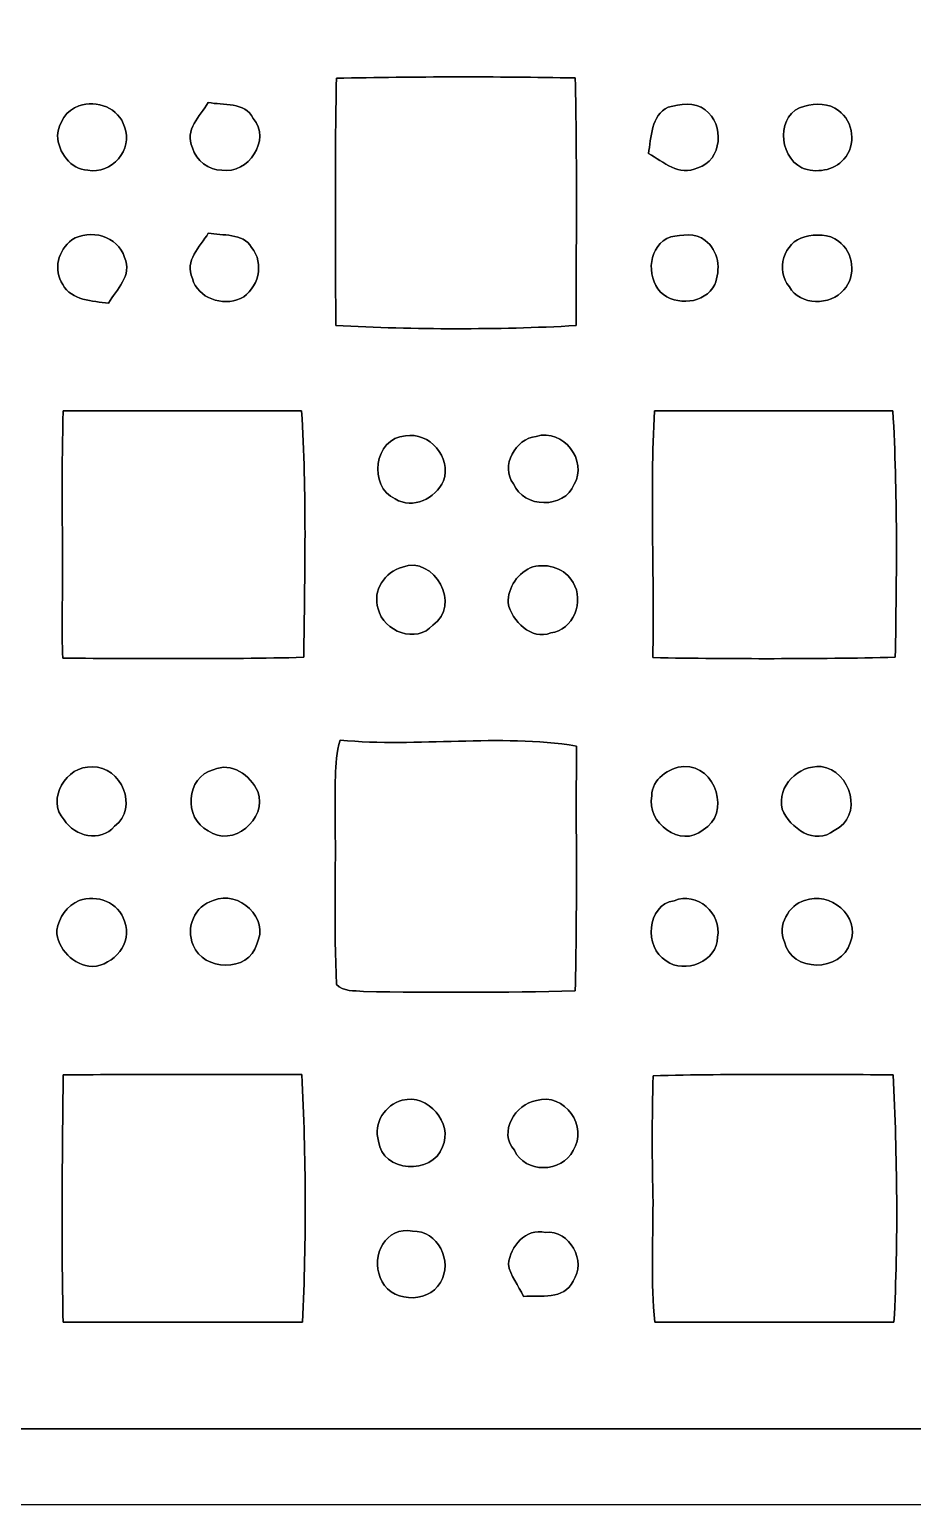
# Model space of a CAD drawing. Header units: centimetres. Extents: x -16.8 to 16.8, y -16.7 to 16.7.
# Drawn here: x -9.26 to -0.2, y -16.67 to -1.54 of the extents above; entities that cross this region are included whole.
import ezdxf

# ---------------------------------------------------------------- set-up
doc = ezdxf.new("R2010")
doc.units = ezdxf.units.CM
doc.header["$MEASUREMENT"] = 0
doc.layers.add('Layer 1', color=7, linetype='Continuous')

msp = doc.modelspace()

# ---------------------------------------------------------------- linework, layer by layer
at = {"layer": 'Layer 1', "color": 7}
for points, knots in [([(-16.77458, 16.66875), (-16.77458, 16.66875), (16.77458, 16.66875), (16.77458, 16.66875), (16.77458, 16.66875), (16.77458, 16.66875), (16.77458, -16.66875), (16.77458, -16.66875), (16.77458, -16.66875), (16.77458, -16.66875), (-16.77458, -16.66875), (-16.77458, -16.66875), (-16.77458, -16.66875), (-16.77458, -16.66875), (-16.77458, 16.66875), (-16.77458, 16.66875), (-16.77458, 16.66875), (-16.77458, 16.66875), (-16.77458, 16.66875), (-16.77458, 16.66875)], [0, 0, 0, 0, 0.16666667, 0.16666667, 0.16666667, 0.16666667, 0.33333333, 0.33333333, 0.33333333, 0.33333333, 0.5, 0.5, 0.5, 0.5, 0.66666667, 0.66666667, 0.66666667, 0.66666667, 1, 1, 1, 1]), ([(-16.06091, 16.05774), (-16.07961, 6.31331), (-16.06374, -3.43147), (-16.06903, -13.17625), (-16.06903, -13.17625), (-16.0588, -14.08148), (-16.0969, -14.98776), (-16.04186, -15.89229), (-16.04186, -15.89229), (-5.49557, -15.89546), (5.05107, -15.88805), (15.59736, -15.89581), (15.59736, -15.89581), (15.65769, -15.41709), (15.61606, -14.93132), (15.63052, -14.45013), (15.63052, -14.45013), (15.63088, -10.96857), (15.62417, -7.48665), (15.63158, -4.00509), (15.63158, -4.00509), (15.61571, -2.97004), (15.64852, -1.93463), (15.6143, -0.89958), (15.6143, -0.89958), (15.63758, 1.05692), (15.63441, 3.01378), (15.62276, 4.97064), (15.62276, 4.97064), (15.63864, 6.5218), (15.61465, 8.07297), (15.63511, 9.62413), (15.63511, 9.62413), (15.60371, 10.68564), (15.63299, 11.7475), (15.62876, 12.80901), (15.62876, 12.80901), (15.61888, 13.89274), (15.66086, 14.97718), (15.59595, 16.05986), (15.59595, 16.05986), (14.04867, 16.08137), (12.50103, 16.06303), (10.95375, 16.06903), (10.95375, 16.06903), (2.60456, 16.06903), (-5.74428, 16.06903), (-14.09347, 16.06903), (-14.09347, 16.06903), (-14.74929, 16.06867), (-15.40545, 16.07608), (-16.06091, 16.05774)], [0, 0, 0, 0, 0.07142857, 0.07142857, 0.07142857, 0.07142857, 0.14285714, 0.14285714, 0.14285714, 0.14285714, 0.21428571, 0.21428571, 0.21428571, 0.21428571, 0.28571429, 0.28571429, 0.28571429, 0.28571429, 0.35714286, 0.35714286, 0.35714286, 0.35714286, 0.42857143, 0.42857143, 0.42857143, 0.42857143, 0.5, 0.5, 0.5, 0.5, 0.57142857, 0.57142857, 0.57142857, 0.57142857, 0.64285714, 0.64285714, 0.64285714, 0.64285714, 0.71428571, 0.71428571, 0.71428571, 0.71428571, 0.78571429, 0.78571429, 0.78571429, 0.78571429, 0.85714286, 0.85714286, 0.85714286, 0.85714286, 1, 1, 1, 1]), ([(-6.11117, -2.03976), (-5.29519, -2.02142), (-4.47887, -2.02177), (-3.66254, -2.03659), (-3.66254, -2.03659), (-3.64067, -2.8829), (-3.65372, -3.72992), (-3.65196, -4.57659), (-3.65196, -4.57659), (-4.47322, -4.62139), (-5.29731, -4.61821), (-6.11858, -4.57588), (-6.11858, -4.57588), (-6.12034, -3.73063), (-6.12951, -2.88502), (-6.11117, -2.03976)], [0, 0, 0, 0, 0.2, 0.2, 0.2, 0.2, 0.4, 0.4, 0.4, 0.4, 0.6, 0.6, 0.6, 0.6, 1, 1, 1, 1]), ([(-8.75242, -2.32304), (-8.57074, -2.25743), (-8.34073, -2.34633), (-8.28604, -2.53718), (-8.28604, -2.53718), (-8.19256, -2.77213), (-8.41869, -3.02966), (-8.66246, -2.98344), (-8.66246, -2.98344), (-8.83991, -2.97921), (-8.96549, -2.79294), (-8.97361, -2.62819), (-8.97361, -2.62819), (-8.96232, -2.49908), (-8.88189, -2.3622), (-8.75242, -2.32304)], [0, 0, 0, 0, 0.2, 0.2, 0.2, 0.2, 0.4, 0.4, 0.4, 0.4, 0.6, 0.6, 0.6, 0.6, 1, 1, 1, 1]), ([(-7.42597, -2.28812), (-7.27745, -2.31987), (-7.04638, -2.27789), (-6.96595, -2.4511), (-6.96595, -2.4511), (-6.77651, -2.66912), (-7.01746, -3.0293), (-7.28663, -2.98238), (-7.28663, -2.98238), (-7.42315, -2.98662), (-7.55015, -2.88219), (-7.58896, -2.75449), (-7.58896, -2.75449), (-7.67327, -2.56611), (-7.51029, -2.43099), (-7.42597, -2.28812)], [0, 0, 0, 0, 0.2, 0.2, 0.2, 0.2, 0.4, 0.4, 0.4, 0.4, 0.6, 0.6, 0.6, 0.6, 1, 1, 1, 1]), ([(-2.70757, -2.33751), (-2.59115, -2.30117), (-2.43381, -2.27894), (-2.3301, -2.36396), (-2.3301, -2.36396), (-2.1276, -2.50437), (-2.153, -2.88819), (-2.40489, -2.95875), (-2.40489, -2.95875), (-2.59891, -3.05012), (-2.75555, -2.89631), (-2.91006, -2.81199), (-2.91006, -2.81199), (-2.88255, -2.65042), (-2.88643, -2.41864), (-2.70757, -2.33751)], [0, 0, 0, 0, 0.2, 0.2, 0.2, 0.2, 0.4, 0.4, 0.4, 0.4, 0.6, 0.6, 0.6, 0.6, 1, 1, 1, 1]), ([(-1.3081, -2.32445), (-1.19486, -2.2987), (-1.05622, -2.292), (-0.96061, -2.37173), (-0.96061, -2.37173), (-0.80645, -2.47968), (-0.77646, -2.7305), (-0.90558, -2.86879), (-0.90558, -2.86879), (-1.00683, -2.98979), (-1.19486, -3.01554), (-1.33597, -2.95945), (-1.33597, -2.95945), (-1.58327, -2.83422), (-1.60584, -2.40065), (-1.3081, -2.32445)], [0, 0, 0, 0, 0.2, 0.2, 0.2, 0.2, 0.4, 0.4, 0.4, 0.4, 0.6, 0.6, 0.6, 0.6, 1, 1, 1, 1]), ([(-8.82579, -3.69817), (-8.64094, -3.57858), (-8.34743, -3.65795), (-8.28604, -3.87773), (-8.28604, -3.87773), (-8.20208, -4.06682), (-8.36613, -4.20299), (-8.45079, -4.34728), (-8.45079, -4.34728), (-8.61025, -4.32223), (-8.83038, -4.32294), (-8.91716, -4.15466), (-8.91716, -4.15466), (-9.02123, -4.00756), (-8.96549, -3.79942), (-8.82579, -3.69817)], [0, 0, 0, 0, 0.2, 0.2, 0.2, 0.2, 0.4, 0.4, 0.4, 0.4, 0.6, 0.6, 0.6, 0.6, 1, 1, 1, 1]), ([(-7.42562, -3.62797), (-7.28204, -3.65619), (-7.07284, -3.62338), (-6.98218, -3.77402), (-6.98218, -3.77402), (-6.8453, -3.93524), (-6.91198, -4.20546), (-7.09613, -4.29966), (-7.09613, -4.29966), (-7.28063, -4.38185), (-7.53216, -4.29613), (-7.58896, -4.09504), (-7.58896, -4.09504), (-7.67327, -3.90666), (-7.50993, -3.77119), (-7.42562, -3.62797)], [0, 0, 0, 0, 0.2, 0.2, 0.2, 0.2, 0.4, 0.4, 0.4, 0.4, 0.6, 0.6, 0.6, 0.6, 1, 1, 1, 1]), ([(-2.68252, -3.66677), (-2.57034, -3.64737), (-2.42641, -3.62091), (-2.3301, -3.70452), (-2.3301, -3.70452), (-2.18934, -3.80083), (-2.16747, -4.00685), (-2.23097, -4.15466), (-2.23097, -4.15466), (-2.32974, -4.35716), (-2.63066, -4.37797), (-2.78765, -4.23369), (-2.78765, -4.23369), (-2.93899, -4.06682), (-2.91006, -3.74932), (-2.68252, -3.66677)], [0, 0, 0, 0, 0.2, 0.2, 0.2, 0.2, 0.4, 0.4, 0.4, 0.4, 0.6, 0.6, 0.6, 0.6, 1, 1, 1, 1]), ([(-1.3081, -3.66501), (-1.19486, -3.63926), (-1.05622, -3.63255), (-0.96061, -3.71228), (-0.96061, -3.71228), (-0.80645, -3.82023), (-0.77646, -4.07106), (-0.90558, -4.20934), (-0.90558, -4.20934), (-1.04493, -4.37374), (-1.35326, -4.37515), (-1.46509, -4.17936), (-1.46509, -4.17936), (-1.61184, -4.00897), (-1.52188, -3.72181), (-1.3081, -3.66501)], [0, 0, 0, 0, 0.2, 0.2, 0.2, 0.2, 0.4, 0.4, 0.4, 0.4, 0.6, 0.6, 0.6, 0.6, 1, 1, 1, 1]), ([(-8.91434, -5.45218), (-8.09907, -5.44865), (-7.2838, -5.44901), (-6.46853, -5.45112), (-6.46853, -5.45112), (-6.41421, -6.2925), (-6.43784, -7.13634), (-6.44596, -7.97913), (-6.44596, -7.97913), (-7.26934, -8.00029), (-8.09308, -7.98936), (-8.91646, -7.98901), (-8.91646, -7.98901), (-8.93657, -7.69232), (-8.91893, -7.39493), (-8.92104, -7.09789), (-8.92104, -7.09789), (-8.92246, -6.54932), (-8.93128, -6.00075), (-8.91434, -5.45218)], [0, 0, 0, 0, 0.16666667, 0.16666667, 0.16666667, 0.16666667, 0.33333333, 0.33333333, 0.33333333, 0.33333333, 0.5, 0.5, 0.5, 0.5, 0.66666667, 0.66666667, 0.66666667, 0.66666667, 1, 1, 1, 1]), ([(-2.84727, -5.45183), (-2.03271, -5.44936), (-1.21814, -5.44865), (-0.40358, -5.45183), (-0.40358, -5.45183), (-0.35419, -6.2932), (-0.36477, -7.13669), (-0.37853, -7.97913), (-0.37853, -7.97913), (-1.20756, -7.99677), (-2.03694, -7.99747), (-2.86561, -7.98266), (-2.86561, -7.98266), (-2.84833, -7.13881), (-2.89807, -6.29426), (-2.84727, -5.45183)], [0, 0, 0, 0, 0.2, 0.2, 0.2, 0.2, 0.4, 0.4, 0.4, 0.4, 0.6, 0.6, 0.6, 0.6, 1, 1, 1, 1]), ([(-5.40314, -5.70794), (-5.16079, -5.66103), (-4.92407, -5.93125), (-5.01333, -6.16832), (-5.01333, -6.16832), (-5.09482, -6.35141), (-5.32694, -6.46536), (-5.50827, -6.35459), (-5.50827, -6.35459), (-5.79014, -6.22864), (-5.72805, -5.72735), (-5.40314, -5.70794)], [0, 0, 0, 0, 0.25, 0.25, 0.25, 0.25, 0.5, 0.5, 0.5, 0.5, 1, 1, 1, 1]), ([(-4.06118, -5.71288), (-3.78425, -5.62751), (-3.53095, -5.96336), (-3.67206, -6.2043), (-3.67206, -6.2043), (-3.77613, -6.46254), (-4.18747, -6.44948), (-4.29648, -6.20077), (-4.29648, -6.20077), (-4.43089, -6.01557), (-4.27708, -5.73546), (-4.06118, -5.71288)], [0, 0, 0, 0, 0.25, 0.25, 0.25, 0.25, 0.5, 0.5, 0.5, 0.5, 1, 1, 1, 1]), ([(-5.43489, -7.05344), (-5.10858, -6.93067), (-4.82424, -7.4489), (-5.12269, -7.64787), (-5.12269, -7.64787), (-5.28814, -7.84331), (-5.63245, -7.7156), (-5.68254, -7.48171), (-5.68254, -7.48171), (-5.7464, -7.2965), (-5.61234, -7.10071), (-5.43489, -7.05344)], [0, 0, 0, 0, 0.25, 0.25, 0.25, 0.25, 0.5, 0.5, 0.5, 0.5, 1, 1, 1, 1]), ([(-4.0954, -7.05097), (-3.94264, -7.01216), (-3.7592, -7.0679), (-3.68441, -7.21325), (-3.68441, -7.21325), (-3.56482, -7.40234), (-3.68265, -7.70184), (-3.91301, -7.72936), (-3.91301, -7.72936), (-4.11198, -7.80768), (-4.31165, -7.60695), (-4.35116, -7.42139), (-4.35116, -7.42139), (-4.35539, -7.26369), (-4.24462, -7.10318), (-4.0954, -7.05097)], [0, 0, 0, 0, 0.2, 0.2, 0.2, 0.2, 0.4, 0.4, 0.4, 0.4, 0.6, 0.6, 0.6, 0.6, 1, 1, 1, 1]), ([(-6.07483, -8.82897), (-5.26733, -8.90482), (-4.451, -8.76159), (-3.64843, -8.88894), (-3.64843, -8.88894), (-3.65654, -9.72608), (-3.63996, -10.56358), (-3.66254, -11.40107), (-3.66254, -11.40107), (-4.38679, -11.41695), (-5.11104, -11.42012), (-5.8353, -11.40636), (-5.8353, -11.40636), (-5.92878, -11.39613), (-6.04097, -11.4106), (-6.11117, -11.33475), (-6.11117, -11.33475), (-6.13869, -10.74949), (-6.11434, -10.16318), (-6.12563, -9.57792), (-6.12563, -9.57792), (-6.11823, -9.3278), (-6.1401, -9.07274), (-6.07483, -8.82897)], [0, 0, 0, 0, 0.14285714, 0.14285714, 0.14285714, 0.14285714, 0.28571429, 0.28571429, 0.28571429, 0.28571429, 0.42857143, 0.42857143, 0.42857143, 0.42857143, 0.57142857, 0.57142857, 0.57142857, 0.57142857, 0.71428571, 0.71428571, 0.71428571, 0.71428571, 1, 1, 1, 1]), ([(-7.37588, -9.13306), (-7.18361, -9.04734), (-6.99735, -9.18845), (-6.91868, -9.35426), (-6.91868, -9.35426), (-6.81426, -9.63859), (-7.18009, -9.94092), (-7.42774, -9.75748), (-7.42774, -9.75748), (-7.68103, -9.63295), (-7.65634, -9.20538), (-7.37588, -9.13306)], [0, 0, 0, 0, 0.25, 0.25, 0.25, 0.25, 0.5, 0.5, 0.5, 0.5, 1, 1, 1, 1]), ([(-8.61766, -9.10378), (-8.31497, -9.09108), (-8.13717, -9.52641), (-8.38659, -9.71127), (-8.38659, -9.71127), (-8.53758, -9.88236), (-8.79263, -9.81886), (-8.90588, -9.64636), (-8.90588, -9.64636), (-9.09426, -9.43751), (-8.88118, -9.08614), (-8.61766, -9.10378)], [0, 0, 0, 0, 0.25, 0.25, 0.25, 0.25, 0.5, 0.5, 0.5, 0.5, 1, 1, 1, 1]), ([(-2.54635, -9.09743), (-2.21933, -9.08403), (-2.06163, -9.58744), (-2.35091, -9.75007), (-2.35091, -9.75007), (-2.57845, -9.94057), (-2.93511, -9.67458), (-2.87761, -9.39976), (-2.87761, -9.39976), (-2.8762, -9.22972), (-2.70334, -9.11084), (-2.54635, -9.09743)], [0, 0, 0, 0, 0.25, 0.25, 0.25, 0.25, 0.5, 0.5, 0.5, 0.5, 1, 1, 1, 1]), ([(-1.13983, -9.10061), (-0.83185, -9.13306), (-0.70026, -9.61884), (-1.00612, -9.75395), (-1.00612, -9.75395), (-1.20191, -9.91482), (-1.45874, -9.73032), (-1.53917, -9.5377), (-1.53917, -9.5377), (-1.5935, -9.29675), (-1.37372, -9.08403), (-1.13983, -9.10061)], [0, 0, 0, 0, 0.25, 0.25, 0.25, 0.25, 0.5, 0.5, 0.5, 0.5, 1, 1, 1, 1]), ([(-8.7503, -10.47468), (-8.56933, -10.40553), (-8.34037, -10.49655), (-8.28604, -10.68634), (-8.28604, -10.68634), (-8.19538, -10.91248), (-8.39646, -11.13543), (-8.61448, -11.15131), (-8.61448, -11.15131), (-8.80604, -11.14107), (-8.97784, -10.97174), (-8.98031, -10.77877), (-8.98031, -10.77877), (-8.95632, -10.65107), (-8.87624, -10.5216), (-8.7503, -10.47468)], [0, 0, 0, 0, 0.2, 0.2, 0.2, 0.2, 0.4, 0.4, 0.4, 0.4, 0.6, 0.6, 0.6, 0.6, 1, 1, 1, 1]), ([(-7.37588, -10.47362), (-7.10953, -10.36038), (-6.79344, -10.65847), (-6.92961, -10.91988), (-6.92961, -10.91988), (-7.00969, -11.21586), (-7.4803, -11.2014), (-7.58014, -10.93011), (-7.58014, -10.93011), (-7.6641, -10.75196), (-7.56038, -10.52654), (-7.37588, -10.47362)], [0, 0, 0, 0, 0.25, 0.25, 0.25, 0.25, 0.5, 0.5, 0.5, 0.5, 1, 1, 1, 1]), ([(-2.64795, -10.47574), (-2.41335, -10.37802), (-2.15653, -10.60697), (-2.20239, -10.84968), (-2.20239, -10.84968), (-2.1971, -11.09592), (-2.54282, -11.23491), (-2.72909, -11.09098), (-2.72909, -11.09098), (-2.95839, -10.96045), (-2.93088, -10.51701), (-2.64795, -10.47574)], [0, 0, 0, 0, 0.25, 0.25, 0.25, 0.25, 0.5, 0.5, 0.5, 0.5, 1, 1, 1, 1]), ([(-1.30916, -10.47256), (-1.05093, -10.3759), (-0.73096, -10.63025), (-0.84067, -10.90683), (-0.84067, -10.90683), (-0.92886, -11.20951), (-1.44992, -11.21692), (-1.51483, -10.89589), (-1.51483, -10.89589), (-1.59456, -10.73326), (-1.47144, -10.52019), (-1.30916, -10.47256)], [0, 0, 0, 0, 0.25, 0.25, 0.25, 0.25, 0.5, 0.5, 0.5, 0.5, 1, 1, 1, 1]), ([(-2.86314, -12.27173), (-2.04258, -12.24844), (-1.22132, -12.25938), (-0.4004, -12.26079), (-0.4004, -12.26079), (-0.36019, -13.10534), (-0.34678, -13.95377), (-0.39229, -14.79832), (-0.39229, -14.79832), (-1.21003, -14.79973), (-2.02741, -14.80009), (-2.84515, -14.79797), (-2.84515, -14.79797), (-2.88608, -14.39192), (-2.86597, -13.98235), (-2.8635, -13.57559), (-2.8635, -13.57559), (-2.87443, -13.14062), (-2.87479, -12.706), (-2.86314, -12.27173)], [0, 0, 0, 0, 0.16666667, 0.16666667, 0.16666667, 0.16666667, 0.33333333, 0.33333333, 0.33333333, 0.33333333, 0.5, 0.5, 0.5, 0.5, 0.66666667, 0.66666667, 0.66666667, 0.66666667, 1, 1, 1, 1]), ([(-8.91434, -12.2622), (-8.09801, -12.25585), (-7.28133, -12.25867), (-6.46501, -12.25938), (-6.46501, -12.25938), (-6.42479, -13.10464), (-6.41879, -13.95307), (-6.46007, -14.79832), (-6.46007, -14.79832), (-7.27816, -14.79973), (-8.0966, -14.80009), (-8.91469, -14.79797), (-8.91469, -14.79797), (-8.93551, -13.95307), (-8.92281, -13.10711), (-8.91434, -12.2622)], [0, 0, 0, 0, 0.2, 0.2, 0.2, 0.2, 0.4, 0.4, 0.4, 0.4, 0.6, 0.6, 0.6, 0.6, 1, 1, 1, 1]), ([(-5.43595, -12.5222), (-5.17066, -12.4527), (-4.91419, -12.75503), (-5.02214, -13.00162), (-5.02214, -13.00162), (-5.12657, -13.29231), (-5.64444, -13.26339), (-5.67866, -12.94201), (-5.67866, -12.94201), (-5.73652, -12.75927), (-5.61305, -12.56665), (-5.43595, -12.5222)], [0, 0, 0, 0, 0.25, 0.25, 0.25, 0.25, 0.5, 0.5, 0.5, 0.5, 1, 1, 1, 1]), ([(-4.06012, -12.52396), (-3.77437, -12.44071), (-3.52178, -12.7949), (-3.68335, -13.0369), (-3.68335, -13.0369), (-3.79801, -13.26727), (-4.17901, -13.27856), (-4.28625, -13.03479), (-4.28625, -13.03479), (-4.45347, -12.85064), (-4.27602, -12.55924), (-4.06012, -12.52396)], [0, 0, 0, 0, 0.25, 0.25, 0.25, 0.25, 0.5, 0.5, 0.5, 0.5, 1, 1, 1, 1]), ([(-5.32977, -13.86593), (-5.07012, -13.85535), (-4.91208, -14.17637), (-5.04543, -14.39086), (-5.04543, -14.39086), (-5.17631, -14.62229), (-5.57883, -14.59195), (-5.66314, -14.33901), (-5.66314, -14.33901), (-5.75592, -14.12064), (-5.6074, -13.80843), (-5.32977, -13.86593)], [0, 0, 0, 0, 0.25, 0.25, 0.25, 0.25, 0.5, 0.5, 0.5, 0.5, 1, 1, 1, 1]), ([(-4.34728, -14.20248), (-4.32717, -14.0208), (-4.17371, -13.83171), (-3.96734, -13.87792), (-3.96734, -13.87792), (-3.71722, -13.84688), (-3.54048, -14.17779), (-3.68441, -14.37711), (-3.68441, -14.37711), (-3.77684, -14.57254), (-4.01673, -14.52598), (-4.19382, -14.53374), (-4.19382, -14.53374), (-4.24039, -14.4212), (-4.33176, -14.32489), (-4.34728, -14.20248)], [0, 0, 0, 0, 0.2, 0.2, 0.2, 0.2, 0.4, 0.4, 0.4, 0.4, 0.6, 0.6, 0.6, 0.6, 1, 1, 1, 1])]:
    msp.add_open_spline(points, degree=3, knots=knots, dxfattribs=at)
at = {"layer": 'Layer 1', "color": 251}
for points, knots in [([(-16.06091, 16.05774), (-15.40545, 16.07608), (-14.74929, 16.06867), (-14.09347, 16.06903), (-14.09347, 16.06903), (-5.74428, 16.06903), (2.60456, 16.06903), (10.95375, 16.06903), (10.95375, 16.06903), (12.50103, 16.06303), (14.04867, 16.08137), (15.59595, 16.05986), (15.59595, 16.05986), (15.66086, 14.97718), (15.61888, 13.89274), (15.62876, 12.80901), (15.62876, 12.80901), (15.63299, 11.7475), (15.60371, 10.68564), (15.63511, 9.62413), (15.63511, 9.62413), (15.61465, 8.07297), (15.63864, 6.5218), (15.62276, 4.97064), (15.62276, 4.97064), (15.63441, 3.01378), (15.63758, 1.05692), (15.6143, -0.89958), (15.6143, -0.89958), (15.64852, -1.93463), (15.61571, -2.97004), (15.63158, -4.00509), (15.63158, -4.00509), (15.62417, -7.48665), (15.63088, -10.96857), (15.63052, -14.45013), (15.63052, -14.45013), (15.61606, -14.93132), (15.65769, -15.41709), (15.59736, -15.89581), (15.59736, -15.89581), (5.05107, -15.88805), (-5.49557, -15.89546), (-16.04186, -15.89229), (-16.04186, -15.89229), (-16.0969, -14.98776), (-16.0588, -14.08148), (-16.06903, -13.17625), (-16.06903, -13.17625), (-16.06374, -3.43147), (-16.07961, 6.31331), (-16.06091, 16.05774), (-16.06091, 16.05774), (-16.06091, 16.05774), (-16.06091, 16.05774), (-16.06091, 16.05774)], [0, 0, 0, 0, 0.06666667, 0.06666667, 0.06666667, 0.06666667, 0.13333333, 0.13333333, 0.13333333, 0.13333333, 0.2, 0.2, 0.2, 0.2, 0.26666667, 0.26666667, 0.26666667, 0.26666667, 0.33333333, 0.33333333, 0.33333333, 0.33333333, 0.4, 0.4, 0.4, 0.4, 0.46666667, 0.46666667, 0.46666667, 0.46666667, 0.53333333, 0.53333333, 0.53333333, 0.53333333, 0.6, 0.6, 0.6, 0.6, 0.66666667, 0.66666667, 0.66666667, 0.66666667, 0.73333333, 0.73333333, 0.73333333, 0.73333333, 0.8, 0.8, 0.8, 0.8, 0.86666667, 0.86666667, 0.86666667, 0.86666667, 1, 1, 1, 1]), ([(-6.11117, -2.03976), (-6.12951, -2.88502), (-6.12034, -3.73063), (-6.11858, -4.57588), (-6.11858, -4.57588), (-5.29731, -4.61821), (-4.47322, -4.62139), (-3.65196, -4.57659), (-3.65196, -4.57659), (-3.65372, -3.72992), (-3.64067, -2.8829), (-3.66254, -2.03659), (-3.66254, -2.03659), (-4.47887, -2.02177), (-5.29519, -2.02142), (-6.11117, -2.03976), (-6.11117, -2.03976), (-6.11117, -2.03976), (-6.11117, -2.03976), (-6.11117, -2.03976)], [0, 0, 0, 0, 0.16666667, 0.16666667, 0.16666667, 0.16666667, 0.33333333, 0.33333333, 0.33333333, 0.33333333, 0.5, 0.5, 0.5, 0.5, 0.66666667, 0.66666667, 0.66666667, 0.66666667, 1, 1, 1, 1]), ([(-8.75242, -2.32304), (-8.88189, -2.3622), (-8.96232, -2.49908), (-8.97361, -2.62819), (-8.97361, -2.62819), (-8.96549, -2.79294), (-8.83991, -2.97921), (-8.66246, -2.98344), (-8.66246, -2.98344), (-8.41869, -3.02966), (-8.19256, -2.77213), (-8.28604, -2.53718), (-8.28604, -2.53718), (-8.34073, -2.34633), (-8.57074, -2.25743), (-8.75242, -2.32304), (-8.75242, -2.32304), (-8.75242, -2.32304), (-8.75242, -2.32304), (-8.75242, -2.32304)], [0, 0, 0, 0, 0.16666667, 0.16666667, 0.16666667, 0.16666667, 0.33333333, 0.33333333, 0.33333333, 0.33333333, 0.5, 0.5, 0.5, 0.5, 0.66666667, 0.66666667, 0.66666667, 0.66666667, 1, 1, 1, 1]), ([(-7.42597, -2.28812), (-7.51029, -2.43099), (-7.67327, -2.56611), (-7.58896, -2.75449), (-7.58896, -2.75449), (-7.55015, -2.88219), (-7.42315, -2.98662), (-7.28663, -2.98238), (-7.28663, -2.98238), (-7.01746, -3.0293), (-6.77651, -2.66912), (-6.96595, -2.4511), (-6.96595, -2.4511), (-7.04638, -2.27789), (-7.27745, -2.31987), (-7.42597, -2.28812), (-7.42597, -2.28812), (-7.42597, -2.28812), (-7.42597, -2.28812), (-7.42597, -2.28812)], [0, 0, 0, 0, 0.16666667, 0.16666667, 0.16666667, 0.16666667, 0.33333333, 0.33333333, 0.33333333, 0.33333333, 0.5, 0.5, 0.5, 0.5, 0.66666667, 0.66666667, 0.66666667, 0.66666667, 1, 1, 1, 1]), ([(-2.70757, -2.33751), (-2.88643, -2.41864), (-2.88255, -2.65042), (-2.91006, -2.81199), (-2.91006, -2.81199), (-2.75555, -2.89631), (-2.59891, -3.05012), (-2.40489, -2.95875), (-2.40489, -2.95875), (-2.153, -2.88819), (-2.1276, -2.50437), (-2.3301, -2.36396), (-2.3301, -2.36396), (-2.43381, -2.27894), (-2.59115, -2.30117), (-2.70757, -2.33751), (-2.70757, -2.33751), (-2.70757, -2.33751), (-2.70757, -2.33751), (-2.70757, -2.33751)], [0, 0, 0, 0, 0.16666667, 0.16666667, 0.16666667, 0.16666667, 0.33333333, 0.33333333, 0.33333333, 0.33333333, 0.5, 0.5, 0.5, 0.5, 0.66666667, 0.66666667, 0.66666667, 0.66666667, 1, 1, 1, 1]), ([(-1.3081, -2.32445), (-1.60584, -2.40065), (-1.58327, -2.83422), (-1.33597, -2.95945), (-1.33597, -2.95945), (-1.19486, -3.01554), (-1.00683, -2.98979), (-0.90558, -2.86879), (-0.90558, -2.86879), (-0.77646, -2.7305), (-0.80645, -2.47968), (-0.96061, -2.37173), (-0.96061, -2.37173), (-1.05622, -2.292), (-1.19486, -2.2987), (-1.3081, -2.32445), (-1.3081, -2.32445), (-1.3081, -2.32445), (-1.3081, -2.32445), (-1.3081, -2.32445)], [0, 0, 0, 0, 0.16666667, 0.16666667, 0.16666667, 0.16666667, 0.33333333, 0.33333333, 0.33333333, 0.33333333, 0.5, 0.5, 0.5, 0.5, 0.66666667, 0.66666667, 0.66666667, 0.66666667, 1, 1, 1, 1]), ([(-8.82579, -3.69817), (-8.96549, -3.79942), (-9.02123, -4.00756), (-8.91716, -4.15466), (-8.91716, -4.15466), (-8.83038, -4.32294), (-8.61025, -4.32223), (-8.45079, -4.34728), (-8.45079, -4.34728), (-8.36613, -4.20299), (-8.20208, -4.06682), (-8.28604, -3.87773), (-8.28604, -3.87773), (-8.34743, -3.65795), (-8.64094, -3.57858), (-8.82579, -3.69817), (-8.82579, -3.69817), (-8.82579, -3.69817), (-8.82579, -3.69817), (-8.82579, -3.69817)], [0, 0, 0, 0, 0.16666667, 0.16666667, 0.16666667, 0.16666667, 0.33333333, 0.33333333, 0.33333333, 0.33333333, 0.5, 0.5, 0.5, 0.5, 0.66666667, 0.66666667, 0.66666667, 0.66666667, 1, 1, 1, 1]), ([(-7.42562, -3.62797), (-7.50993, -3.77119), (-7.67327, -3.90666), (-7.58896, -4.09504), (-7.58896, -4.09504), (-7.53216, -4.29613), (-7.28063, -4.38185), (-7.09613, -4.29966), (-7.09613, -4.29966), (-6.91198, -4.20546), (-6.8453, -3.93524), (-6.98218, -3.77402), (-6.98218, -3.77402), (-7.07284, -3.62338), (-7.28204, -3.65619), (-7.42562, -3.62797), (-7.42562, -3.62797), (-7.42562, -3.62797), (-7.42562, -3.62797), (-7.42562, -3.62797)], [0, 0, 0, 0, 0.16666667, 0.16666667, 0.16666667, 0.16666667, 0.33333333, 0.33333333, 0.33333333, 0.33333333, 0.5, 0.5, 0.5, 0.5, 0.66666667, 0.66666667, 0.66666667, 0.66666667, 1, 1, 1, 1]), ([(-2.68252, -3.66677), (-2.91006, -3.74932), (-2.93899, -4.06682), (-2.78765, -4.23369), (-2.78765, -4.23369), (-2.63066, -4.37797), (-2.32974, -4.35716), (-2.23097, -4.15466), (-2.23097, -4.15466), (-2.16747, -4.00685), (-2.18934, -3.80083), (-2.3301, -3.70452), (-2.3301, -3.70452), (-2.42641, -3.62091), (-2.57034, -3.64737), (-2.68252, -3.66677), (-2.68252, -3.66677), (-2.68252, -3.66677), (-2.68252, -3.66677), (-2.68252, -3.66677)], [0, 0, 0, 0, 0.16666667, 0.16666667, 0.16666667, 0.16666667, 0.33333333, 0.33333333, 0.33333333, 0.33333333, 0.5, 0.5, 0.5, 0.5, 0.66666667, 0.66666667, 0.66666667, 0.66666667, 1, 1, 1, 1]), ([(-1.3081, -3.66501), (-1.52188, -3.72181), (-1.61184, -4.00897), (-1.46509, -4.17936), (-1.46509, -4.17936), (-1.35326, -4.37515), (-1.04493, -4.37374), (-0.90558, -4.20934), (-0.90558, -4.20934), (-0.77646, -4.07106), (-0.80645, -3.82023), (-0.96061, -3.71228), (-0.96061, -3.71228), (-1.05622, -3.63255), (-1.19486, -3.63926), (-1.3081, -3.66501), (-1.3081, -3.66501), (-1.3081, -3.66501), (-1.3081, -3.66501), (-1.3081, -3.66501)], [0, 0, 0, 0, 0.16666667, 0.16666667, 0.16666667, 0.16666667, 0.33333333, 0.33333333, 0.33333333, 0.33333333, 0.5, 0.5, 0.5, 0.5, 0.66666667, 0.66666667, 0.66666667, 0.66666667, 1, 1, 1, 1]), ([(-8.91434, -5.45218), (-8.93128, -6.00075), (-8.92246, -6.54932), (-8.92104, -7.09789), (-8.92104, -7.09789), (-8.91893, -7.39493), (-8.93657, -7.69232), (-8.91646, -7.98901), (-8.91646, -7.98901), (-8.09308, -7.98936), (-7.26934, -8.00029), (-6.44596, -7.97913), (-6.44596, -7.97913), (-6.43784, -7.13634), (-6.41421, -6.2925), (-6.46853, -5.45112), (-6.46853, -5.45112), (-7.2838, -5.44901), (-8.09907, -5.44865), (-8.91434, -5.45218), (-8.91434, -5.45218), (-8.91434, -5.45218), (-8.91434, -5.45218), (-8.91434, -5.45218)], [0, 0, 0, 0, 0.14285714, 0.14285714, 0.14285714, 0.14285714, 0.28571429, 0.28571429, 0.28571429, 0.28571429, 0.42857143, 0.42857143, 0.42857143, 0.42857143, 0.57142857, 0.57142857, 0.57142857, 0.57142857, 0.71428571, 0.71428571, 0.71428571, 0.71428571, 1, 1, 1, 1]), ([(-2.84727, -5.45183), (-2.89807, -6.29426), (-2.84833, -7.13881), (-2.86561, -7.98266), (-2.86561, -7.98266), (-2.03694, -7.99747), (-1.20756, -7.99677), (-0.37853, -7.97913), (-0.37853, -7.97913), (-0.36477, -7.13669), (-0.35419, -6.2932), (-0.40358, -5.45183), (-0.40358, -5.45183), (-1.21814, -5.44865), (-2.03271, -5.44936), (-2.84727, -5.45183), (-2.84727, -5.45183), (-2.84727, -5.45183), (-2.84727, -5.45183), (-2.84727, -5.45183)], [0, 0, 0, 0, 0.16666667, 0.16666667, 0.16666667, 0.16666667, 0.33333333, 0.33333333, 0.33333333, 0.33333333, 0.5, 0.5, 0.5, 0.5, 0.66666667, 0.66666667, 0.66666667, 0.66666667, 1, 1, 1, 1]), ([(-5.40314, -5.70794), (-5.72805, -5.72735), (-5.79014, -6.22864), (-5.50827, -6.35459), (-5.50827, -6.35459), (-5.32694, -6.46536), (-5.09482, -6.35141), (-5.01333, -6.16832), (-5.01333, -6.16832), (-4.92407, -5.93125), (-5.16079, -5.66103), (-5.40314, -5.70794), (-5.40314, -5.70794), (-5.40314, -5.70794), (-5.40314, -5.70794), (-5.40314, -5.70794)], [0, 0, 0, 0, 0.2, 0.2, 0.2, 0.2, 0.4, 0.4, 0.4, 0.4, 0.6, 0.6, 0.6, 0.6, 1, 1, 1, 1]), ([(-4.06118, -5.71288), (-4.27708, -5.73546), (-4.43089, -6.01557), (-4.29648, -6.20077), (-4.29648, -6.20077), (-4.18747, -6.44948), (-3.77613, -6.46254), (-3.67206, -6.2043), (-3.67206, -6.2043), (-3.53095, -5.96336), (-3.78425, -5.62751), (-4.06118, -5.71288), (-4.06118, -5.71288), (-4.06118, -5.71288), (-4.06118, -5.71288), (-4.06118, -5.71288)], [0, 0, 0, 0, 0.2, 0.2, 0.2, 0.2, 0.4, 0.4, 0.4, 0.4, 0.6, 0.6, 0.6, 0.6, 1, 1, 1, 1]), ([(-5.43489, -7.05344), (-5.61234, -7.10071), (-5.7464, -7.2965), (-5.68254, -7.48171), (-5.68254, -7.48171), (-5.63245, -7.7156), (-5.28814, -7.84331), (-5.12269, -7.64787), (-5.12269, -7.64787), (-4.82424, -7.4489), (-5.10858, -6.93067), (-5.43489, -7.05344), (-5.43489, -7.05344), (-5.43489, -7.05344), (-5.43489, -7.05344), (-5.43489, -7.05344)], [0, 0, 0, 0, 0.2, 0.2, 0.2, 0.2, 0.4, 0.4, 0.4, 0.4, 0.6, 0.6, 0.6, 0.6, 1, 1, 1, 1]), ([(-4.0954, -7.05097), (-4.24462, -7.10318), (-4.35539, -7.26369), (-4.35116, -7.42139), (-4.35116, -7.42139), (-4.31165, -7.60695), (-4.11198, -7.80768), (-3.91301, -7.72936), (-3.91301, -7.72936), (-3.68265, -7.70184), (-3.56482, -7.40234), (-3.68441, -7.21325), (-3.68441, -7.21325), (-3.7592, -7.0679), (-3.94264, -7.01216), (-4.0954, -7.05097), (-4.0954, -7.05097), (-4.0954, -7.05097), (-4.0954, -7.05097), (-4.0954, -7.05097)], [0, 0, 0, 0, 0.16666667, 0.16666667, 0.16666667, 0.16666667, 0.33333333, 0.33333333, 0.33333333, 0.33333333, 0.5, 0.5, 0.5, 0.5, 0.66666667, 0.66666667, 0.66666667, 0.66666667, 1, 1, 1, 1]), ([(-6.07483, -8.82897), (-6.1401, -9.07274), (-6.11823, -9.3278), (-6.12563, -9.57792), (-6.12563, -9.57792), (-6.11434, -10.16318), (-6.13869, -10.74949), (-6.11117, -11.33475), (-6.11117, -11.33475), (-6.04097, -11.4106), (-5.92878, -11.39613), (-5.8353, -11.40636), (-5.8353, -11.40636), (-5.11104, -11.42012), (-4.38679, -11.41695), (-3.66254, -11.40107), (-3.66254, -11.40107), (-3.63996, -10.56358), (-3.65654, -9.72608), (-3.64843, -8.88894), (-3.64843, -8.88894), (-4.451, -8.76159), (-5.26733, -8.90482), (-6.07483, -8.82897), (-6.07483, -8.82897), (-6.07483, -8.82897), (-6.07483, -8.82897), (-6.07483, -8.82897)], [0, 0, 0, 0, 0.125, 0.125, 0.125, 0.125, 0.25, 0.25, 0.25, 0.25, 0.375, 0.375, 0.375, 0.375, 0.5, 0.5, 0.5, 0.5, 0.625, 0.625, 0.625, 0.625, 0.75, 0.75, 0.75, 0.75, 1, 1, 1, 1]), ([(-7.37588, -9.13306), (-7.65634, -9.20538), (-7.68103, -9.63295), (-7.42774, -9.75748), (-7.42774, -9.75748), (-7.18009, -9.94092), (-6.81426, -9.63859), (-6.91868, -9.35426), (-6.91868, -9.35426), (-6.99735, -9.18845), (-7.18361, -9.04734), (-7.37588, -9.13306), (-7.37588, -9.13306), (-7.37588, -9.13306), (-7.37588, -9.13306), (-7.37588, -9.13306)], [0, 0, 0, 0, 0.2, 0.2, 0.2, 0.2, 0.4, 0.4, 0.4, 0.4, 0.6, 0.6, 0.6, 0.6, 1, 1, 1, 1]), ([(-8.61766, -9.10378), (-8.88118, -9.08614), (-9.09426, -9.43751), (-8.90588, -9.64636), (-8.90588, -9.64636), (-8.79263, -9.81886), (-8.53758, -9.88236), (-8.38659, -9.71127), (-8.38659, -9.71127), (-8.13717, -9.52641), (-8.31497, -9.09108), (-8.61766, -9.10378), (-8.61766, -9.10378), (-8.61766, -9.10378), (-8.61766, -9.10378), (-8.61766, -9.10378)], [0, 0, 0, 0, 0.2, 0.2, 0.2, 0.2, 0.4, 0.4, 0.4, 0.4, 0.6, 0.6, 0.6, 0.6, 1, 1, 1, 1]), ([(-2.54635, -9.09743), (-2.70334, -9.11084), (-2.8762, -9.22972), (-2.87761, -9.39976), (-2.87761, -9.39976), (-2.93511, -9.67458), (-2.57845, -9.94057), (-2.35091, -9.75007), (-2.35091, -9.75007), (-2.06163, -9.58744), (-2.21933, -9.08403), (-2.54635, -9.09743), (-2.54635, -9.09743), (-2.54635, -9.09743), (-2.54635, -9.09743), (-2.54635, -9.09743)], [0, 0, 0, 0, 0.2, 0.2, 0.2, 0.2, 0.4, 0.4, 0.4, 0.4, 0.6, 0.6, 0.6, 0.6, 1, 1, 1, 1]), ([(-1.13983, -9.10061), (-1.37372, -9.08403), (-1.5935, -9.29675), (-1.53917, -9.5377), (-1.53917, -9.5377), (-1.45874, -9.73032), (-1.20191, -9.91482), (-1.00612, -9.75395), (-1.00612, -9.75395), (-0.70026, -9.61884), (-0.83185, -9.13306), (-1.13983, -9.10061), (-1.13983, -9.10061), (-1.13983, -9.10061), (-1.13983, -9.10061), (-1.13983, -9.10061)], [0, 0, 0, 0, 0.2, 0.2, 0.2, 0.2, 0.4, 0.4, 0.4, 0.4, 0.6, 0.6, 0.6, 0.6, 1, 1, 1, 1]), ([(-8.7503, -10.47468), (-8.87624, -10.5216), (-8.95632, -10.65107), (-8.98031, -10.77877), (-8.98031, -10.77877), (-8.97784, -10.97174), (-8.80604, -11.14107), (-8.61448, -11.15131), (-8.61448, -11.15131), (-8.39646, -11.13543), (-8.19538, -10.91248), (-8.28604, -10.68634), (-8.28604, -10.68634), (-8.34037, -10.49655), (-8.56933, -10.40553), (-8.7503, -10.47468), (-8.7503, -10.47468), (-8.7503, -10.47468), (-8.7503, -10.47468), (-8.7503, -10.47468)], [0, 0, 0, 0, 0.16666667, 0.16666667, 0.16666667, 0.16666667, 0.33333333, 0.33333333, 0.33333333, 0.33333333, 0.5, 0.5, 0.5, 0.5, 0.66666667, 0.66666667, 0.66666667, 0.66666667, 1, 1, 1, 1]), ([(-7.37588, -10.47362), (-7.56038, -10.52654), (-7.6641, -10.75196), (-7.58014, -10.93011), (-7.58014, -10.93011), (-7.4803, -11.2014), (-7.00969, -11.21586), (-6.92961, -10.91988), (-6.92961, -10.91988), (-6.79344, -10.65847), (-7.10953, -10.36038), (-7.37588, -10.47362), (-7.37588, -10.47362), (-7.37588, -10.47362), (-7.37588, -10.47362), (-7.37588, -10.47362)], [0, 0, 0, 0, 0.2, 0.2, 0.2, 0.2, 0.4, 0.4, 0.4, 0.4, 0.6, 0.6, 0.6, 0.6, 1, 1, 1, 1]), ([(-2.64795, -10.47574), (-2.93088, -10.51701), (-2.95839, -10.96045), (-2.72909, -11.09098), (-2.72909, -11.09098), (-2.54282, -11.23491), (-2.1971, -11.09592), (-2.20239, -10.84968), (-2.20239, -10.84968), (-2.15653, -10.60697), (-2.41335, -10.37802), (-2.64795, -10.47574), (-2.64795, -10.47574), (-2.64795, -10.47574), (-2.64795, -10.47574), (-2.64795, -10.47574)], [0, 0, 0, 0, 0.2, 0.2, 0.2, 0.2, 0.4, 0.4, 0.4, 0.4, 0.6, 0.6, 0.6, 0.6, 1, 1, 1, 1]), ([(-1.30916, -10.47256), (-1.47144, -10.52019), (-1.59456, -10.73326), (-1.51483, -10.89589), (-1.51483, -10.89589), (-1.44992, -11.21692), (-0.92886, -11.20951), (-0.84067, -10.90683), (-0.84067, -10.90683), (-0.73096, -10.63025), (-1.05093, -10.3759), (-1.30916, -10.47256), (-1.30916, -10.47256), (-1.30916, -10.47256), (-1.30916, -10.47256), (-1.30916, -10.47256)], [0, 0, 0, 0, 0.2, 0.2, 0.2, 0.2, 0.4, 0.4, 0.4, 0.4, 0.6, 0.6, 0.6, 0.6, 1, 1, 1, 1]), ([(-2.86314, -12.27173), (-2.87479, -12.706), (-2.87443, -13.14062), (-2.8635, -13.57559), (-2.8635, -13.57559), (-2.86597, -13.98235), (-2.88608, -14.39192), (-2.84515, -14.79797), (-2.84515, -14.79797), (-2.02741, -14.80009), (-1.21003, -14.79973), (-0.39229, -14.79832), (-0.39229, -14.79832), (-0.34678, -13.95377), (-0.36019, -13.10534), (-0.4004, -12.26079), (-0.4004, -12.26079), (-1.22132, -12.25938), (-2.04258, -12.24844), (-2.86314, -12.27173), (-2.86314, -12.27173), (-2.86314, -12.27173), (-2.86314, -12.27173), (-2.86314, -12.27173)], [0, 0, 0, 0, 0.14285714, 0.14285714, 0.14285714, 0.14285714, 0.28571429, 0.28571429, 0.28571429, 0.28571429, 0.42857143, 0.42857143, 0.42857143, 0.42857143, 0.57142857, 0.57142857, 0.57142857, 0.57142857, 0.71428571, 0.71428571, 0.71428571, 0.71428571, 1, 1, 1, 1]), ([(-8.91434, -12.2622), (-8.92281, -13.10711), (-8.93551, -13.95307), (-8.91469, -14.79797), (-8.91469, -14.79797), (-8.0966, -14.80009), (-7.27816, -14.79973), (-6.46007, -14.79832), (-6.46007, -14.79832), (-6.41879, -13.95307), (-6.42479, -13.10464), (-6.46501, -12.25938), (-6.46501, -12.25938), (-7.28133, -12.25867), (-8.09801, -12.25585), (-8.91434, -12.2622), (-8.91434, -12.2622), (-8.91434, -12.2622), (-8.91434, -12.2622), (-8.91434, -12.2622)], [0, 0, 0, 0, 0.16666667, 0.16666667, 0.16666667, 0.16666667, 0.33333333, 0.33333333, 0.33333333, 0.33333333, 0.5, 0.5, 0.5, 0.5, 0.66666667, 0.66666667, 0.66666667, 0.66666667, 1, 1, 1, 1]), ([(-5.43595, -12.5222), (-5.61305, -12.56665), (-5.73652, -12.75927), (-5.67866, -12.94201), (-5.67866, -12.94201), (-5.64444, -13.26339), (-5.12657, -13.29231), (-5.02214, -13.00162), (-5.02214, -13.00162), (-4.91419, -12.75503), (-5.17066, -12.4527), (-5.43595, -12.5222), (-5.43595, -12.5222), (-5.43595, -12.5222), (-5.43595, -12.5222), (-5.43595, -12.5222)], [0, 0, 0, 0, 0.2, 0.2, 0.2, 0.2, 0.4, 0.4, 0.4, 0.4, 0.6, 0.6, 0.6, 0.6, 1, 1, 1, 1]), ([(-4.06012, -12.52396), (-4.27602, -12.55924), (-4.45347, -12.85064), (-4.28625, -13.03479), (-4.28625, -13.03479), (-4.17901, -13.27856), (-3.79801, -13.26727), (-3.68335, -13.0369), (-3.68335, -13.0369), (-3.52178, -12.7949), (-3.77437, -12.44071), (-4.06012, -12.52396), (-4.06012, -12.52396), (-4.06012, -12.52396), (-4.06012, -12.52396), (-4.06012, -12.52396)], [0, 0, 0, 0, 0.2, 0.2, 0.2, 0.2, 0.4, 0.4, 0.4, 0.4, 0.6, 0.6, 0.6, 0.6, 1, 1, 1, 1]), ([(-5.32977, -13.86593), (-5.6074, -13.80843), (-5.75592, -14.12064), (-5.66314, -14.33901), (-5.66314, -14.33901), (-5.57883, -14.59195), (-5.17631, -14.62229), (-5.04543, -14.39086), (-5.04543, -14.39086), (-4.91208, -14.17637), (-5.07012, -13.85535), (-5.32977, -13.86593), (-5.32977, -13.86593), (-5.32977, -13.86593), (-5.32977, -13.86593), (-5.32977, -13.86593)], [0, 0, 0, 0, 0.2, 0.2, 0.2, 0.2, 0.4, 0.4, 0.4, 0.4, 0.6, 0.6, 0.6, 0.6, 1, 1, 1, 1]), ([(-4.34728, -14.20248), (-4.33176, -14.32489), (-4.24039, -14.4212), (-4.19382, -14.53374), (-4.19382, -14.53374), (-4.01673, -14.52598), (-3.77684, -14.57254), (-3.68441, -14.37711), (-3.68441, -14.37711), (-3.54048, -14.17779), (-3.71722, -13.84688), (-3.96734, -13.87792), (-3.96734, -13.87792), (-4.17371, -13.83171), (-4.32717, -14.0208), (-4.34728, -14.20248)], [0, 0, 0, 0, 0.2, 0.2, 0.2, 0.2, 0.4, 0.4, 0.4, 0.4, 0.6, 0.6, 0.6, 0.6, 1, 1, 1, 1])]:
    msp.add_open_spline(points, degree=3, knots=knots, dxfattribs=at)

doc.saveas('drawing.dxf')
